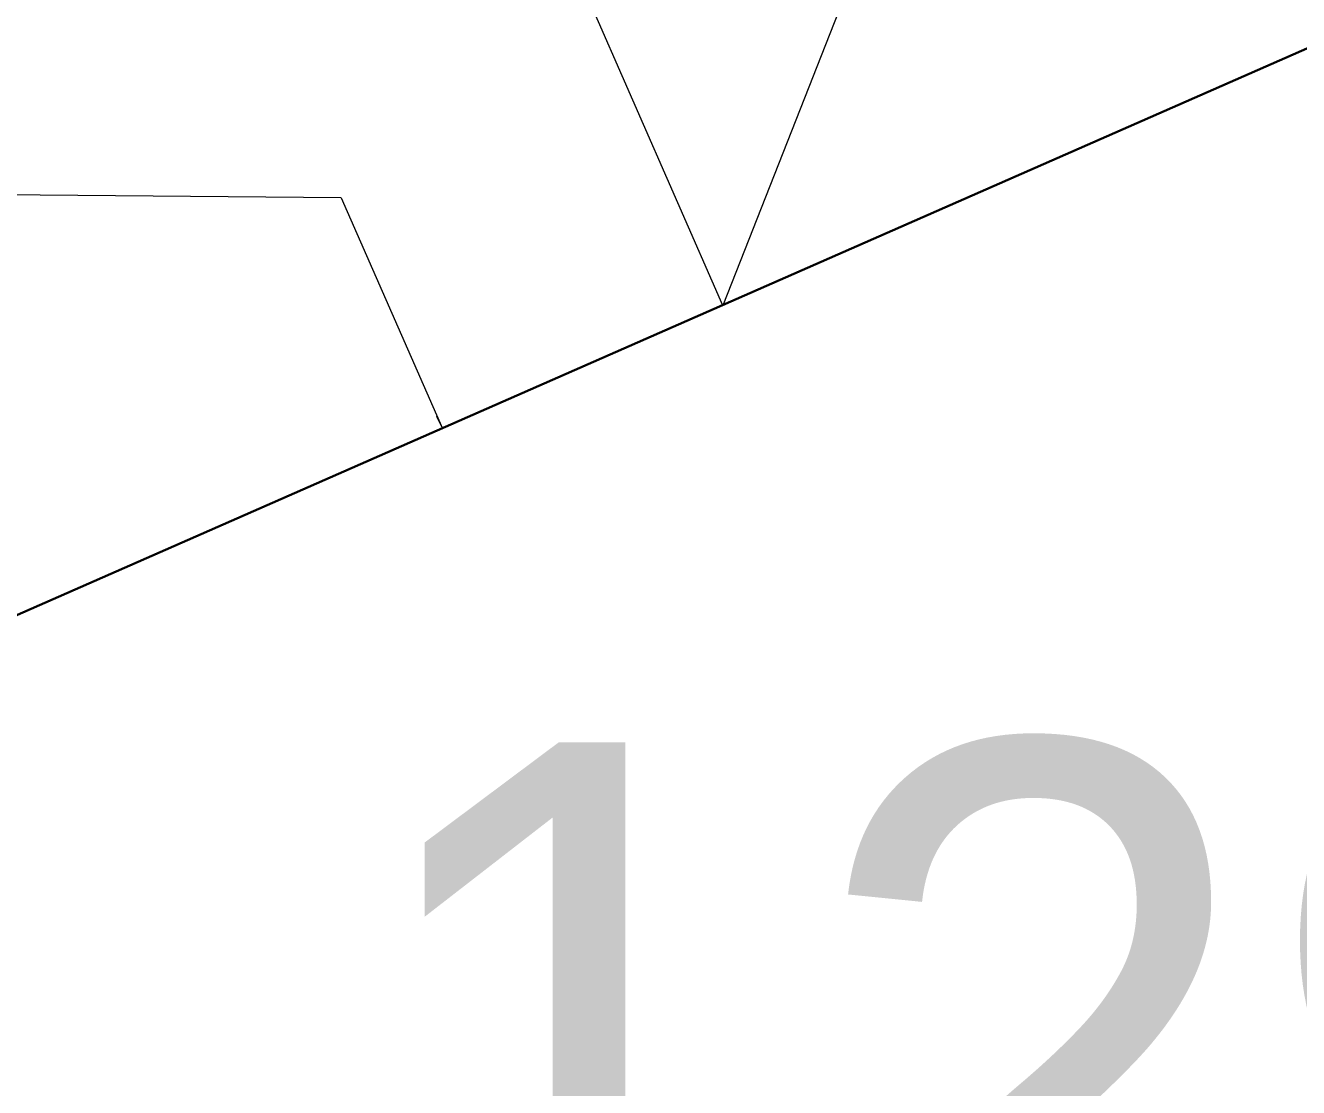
# Model space of a CAD drawing. Header units: metres. Extents: x 535356 to 535753, y 1836468 to 1836744.
# Drawn here: x 535499.065 to 535503.2, y 1836621.379 to 1836624.83 of the extents above; entities that cross this region are included whole.
import ezdxf
from ezdxf.enums import TextEntityAlignment as Align

# ---------------------------------------------------------------- set-up
doc = ezdxf.new("R2010")
doc.units = ezdxf.units.M
doc.header["$MEASUREMENT"] = 0
for name, color, linetype, lineweight in [('Level 4', 1, 'Continuous', 0), ('Level 42', 1, 'Continuous', 0), ('Level 5', 1, 'Continuous', 0)]:
    doc.layers.add(name, color=color, linetype=linetype, lineweight=lineweight)
doc.styles.add('Style-CHAR_FAST_FONT', font='CHAR_FAST_FONT.shx')

msp = doc.modelspace()

# ---------------------------------------------------------------- linework, layer by layer
at = {"layer": 'Level 42', "color": 7, "linetype": 'Continuous', "lineweight": 0}
for p, q in [((535501.33, 1836623.92), (535498.16, 1836631.16)), ((535501.33, 1836623.92), (535498.16, 1836631.16)), ((535501.33, 1836623.92), (535504.08, 1836625.13)), ((535501.33, 1836623.92), (535504.08, 1836625.13)), ((535501.72, 1836624.91), (535501.33, 1836623.92)), ((535501.72, 1836624.91), (535501.33, 1836623.92)), ((535500.09, 1836624.27), (535498.99, 1836624.28)), ((535500.09, 1836624.27), (535498.99, 1836624.28)), ((535500.09, 1836624.27), (535500.42, 1836623.52)), ((535500.09, 1836624.27), (535500.42, 1836623.52)), ((535500.42, 1836623.52), (535501.33, 1836623.92)), ((535500.42, 1836623.52), (535501.33, 1836623.92)), ((535500.4, 1836623.56), (535500.42, 1836623.52)), ((535500.4, 1836623.56), (535500.42, 1836623.52))]:
    msp.add_line(p, q, dxfattribs=at)
at = {"layer": 'Level 5', "color": 1, "linetype": 'Continuous', "lineweight": 30}
msp.add_line((535497.64, 1836622.3), (535504.08, 1836625.13), dxfattribs=at)

# ---------------------------------------------------------------- texts
at = {"layer": 'Level 4', "color": 1, "linetype": 'Continuous', "lineweight": 0, "style": 'Style-CHAR_FAST_FONT'}
msp.add_text('129', height=1.99998, dxfattribs=at).set_placement((535502.3356, 1836621.5), align=Align.MIDDLE_CENTER)

doc.saveas('drawing.dxf')
